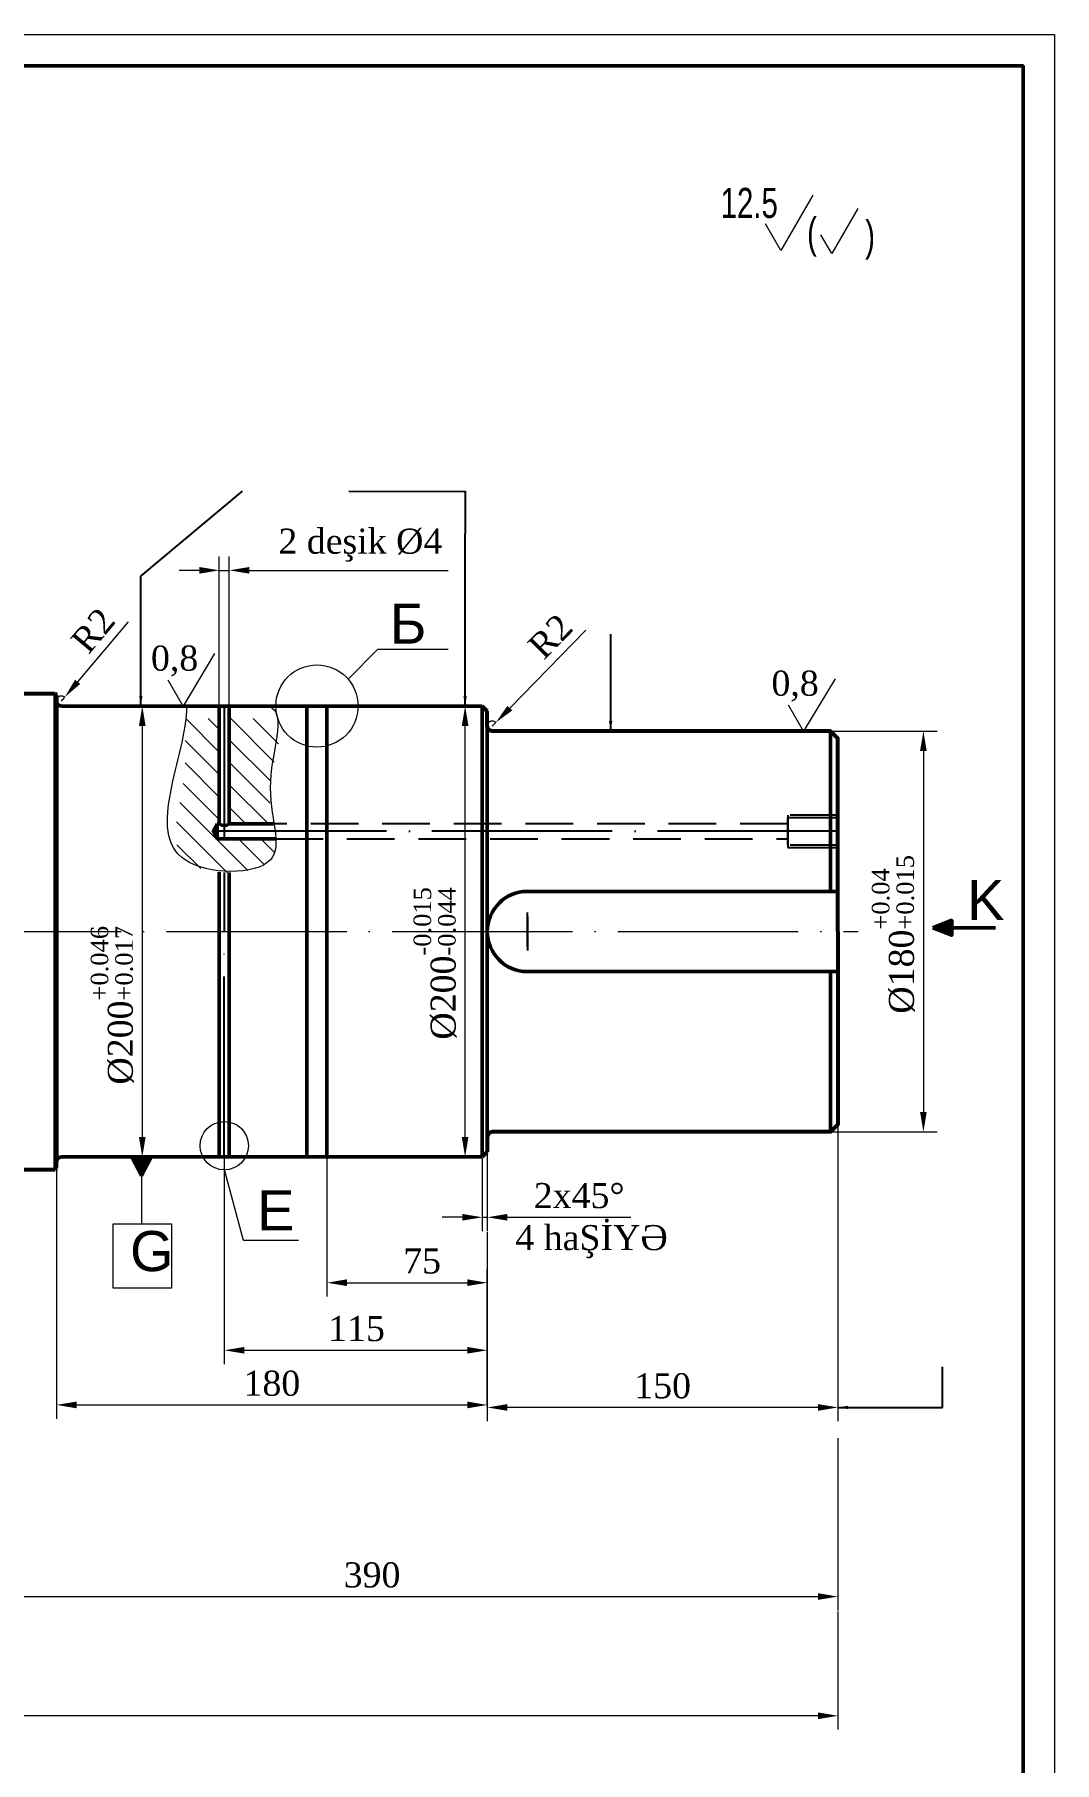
# Model space of a CAD drawing. Header units: millimetres. Extents: x -954 to 34898, y -2134 to 12006.
# Drawn here: x 12568 to 12976, y 1643 to 2332 of the extents above; entities that cross this region are included whole.
import ezdxf

# ---------------------------------------------------------------- set-up
doc = ezdxf.new("R2010")
doc.units = ezdxf.units.MM
doc.header["$LTSCALE"] = 3
for name, pattern in [('ACAD_ISO04W100', [30, 24, -3, 0, -3]), ('ACAD_ISO05W100', [33, 24, -3, 0, -3, 0, -3]), ('DASHED2', [9.525, 6.35, -3.175])]:
    doc.linetypes.add(name, pattern=pattern)
for name, color, linetype, lineweight in [('êîíòóðíàÿ', 7, 'Continuous', 53), ('îñåâûå', 101, 'ACAD_ISO04W100', 20), ('контурная', 7, 'Continuous', 50), ('невидимые', 7, 'DASHED2', 25), ('осевые', 1, 'ACAD_ISO04W100', 25), ('размеры', 80, 'ACAD_ISO05W100', 25), ('тонкая', 7, 'Continuous', 20), ('тонкий', 7, 'Continuous', 20)]:
    doc.layers.add(name, color=color, linetype=linetype, lineweight=lineweight)
doc.styles.add('s1v2.5', font='arial.ttf', dxfattribs={"width": 0.7, "height": 2.5})
doc.styles.add('s2.5v4', font='times.ttf', dxfattribs={"height": 10})
doc.styles.add('s3v2.5', font='arial.ttf', dxfattribs={"width": 0.8, "height": 7.5})
doc.styles.add('s4v4', font='arial.ttf', dxfattribs={"height": 16})
doc.dimstyles.new('s2.5v4', dxfattribs={"dimtxt": 10, "dimasz": 8, "dimexe": 5.5, "dimexo": 0.5, "dimgap": 3.5, "dimtad": 1, "dimdec": 0, "dimtxsty": 's2.5v4', "dimcen": 2.5, "dimclrd": 256, "dimclre": 1, "dimclrt": 256, "dimadec": 0, "dimazin": 0, "dimtfac": 1, "dimtdec": 0, "dimtmove": 0, "dimatfit": 3, "dimfxl": 1, "dimlwd": -1, "dimlwe": -1, "dimarcsym": 0})
doc.dimstyles.new('s3v2.5', dxfattribs={"dimtxt": 7.5, "dimasz": 4, "dimexe": 1.25, "dimexo": 0.625, "dimtad": 1, "dimtxsty": 's3v2.5', "dimcen": 1.5, "dimclrd": 6, "dimclre": 256, "dimclrt": 1, "dimadec": 0, "dimazin": 0, "dimtfac": 1, "dimtmove": 0, "dimatfit": 3, "dimfxl": 1, "dimlwd": -1, "dimlwe": -1, "dimarcsym": 0})

# ---------------------------------------------------------------- blocks, each defined once
blk = doc.blocks.new('*D75')
at = {"layer": 'Defpoints', "color": 0, "transparency": 16777216}
for p in [(12579.14, 2066.21), (12580.42, 2067.74)]:
    blk.add_point(p, dxfattribs=at)
at = {"layer": 'тонкая', "transparency": 16777216}
for p, q in [((12605.78, 2097.85), (12585.58, 2073.86)), ((12579.14, 2066.21), (12580.42, 2067.74))]:
    blk.add_line(p, q, dxfattribs=at)
at = {"layer": 'тонкая', "color": 1, "transparency": 16777216}
blk.add_arc((12579.14, 2066.21), 2, 49.89856, 165.67606, dxfattribs=at)
at = {"layer": 'тонкая', "transparency": 16777216}
blk.add_solid([(12584.56, 2074.72), (12586.6, 2073), (12580.42, 2067.74)], dxfattribs=at)
at = {"layer": 'тонкая', "transparency": 16777216, "insert": (12591.75, 2094.39), "char_height": 10, "attachment_point": 5, "rotation": 49.89856, "style": 's2.5v4'}
blk.add_mtext('R2', dxfattribs=at)
blk = doc.blocks.new('*D76')
at = {"layer": 'Defpoints', "color": 0, "transparency": 16777216}
for p in [(12642.14, 2118.37), (12642.14, 2064.21), (12646.14, 2064.21)]:
    blk.add_point(p, dxfattribs=at)
at = {"layer": 'тонкая', "transparency": 16777216}
for p, q in [((12634.14, 2118.37), (12626.14, 2118.37)), ((12642.14, 2118.37), (12646.14, 2118.37)), ((12654.14, 2118.37), (12733.54, 2118.37))]:
    blk.add_line(p, q, dxfattribs=at)
at = {"layer": 'тонкая', "color": 1, "transparency": 16777216}
for p, q in [((12642.14, 2064.71), (12642.14, 2123.87)), ((12646.14, 2064.71), (12646.14, 2123.87))]:
    blk.add_line(p, q, dxfattribs=at)
at = {"layer": 'тонкая', "transparency": 16777216}
for points in [[(12634.14, 2119.7), (12634.14, 2117.04), (12642.14, 2118.37)], [(12654.14, 2119.7), (12654.14, 2117.04), (12646.14, 2118.37)]]:
    blk.add_solid(points, dxfattribs=at)
at = {"layer": 'тонкая', "transparency": 16777216, "insert": (12698.47, 2128.4), "char_height": 10, "attachment_point": 5, "style": 's2.5v4'}
blk.add_mtext('2 de{\\fTimes New Roman|b0|i0|c238|p18;şik }%%C4', dxfattribs=at)
blk = doc.blocks.new('*D52')
at = {"layer": 'Defpoints', "color": 0, "transparency": 16777216}
for p in [(12612.67, 2064.21), (12611.1, 1884.21), (12611.39, 1884.21)]:
    blk.add_point(p, dxfattribs=at)
at = {"layer": 'тонкая', "color": 1, "transparency": 16777216}
for p, q in [((12612.17, 2064.21), (12605.89, 2064.21)), ((12611.6, 1884.21), (12616.89, 1884.21))]:
    blk.add_line(p, q, dxfattribs=at)
at = {"layer": 'тонкая', "transparency": 16777216}
blk.add_line((12611.39, 2056.21), (12611.39, 1892.21), dxfattribs=at)
for points in [[(12610.06, 2056.21), (12612.73, 2056.21), (12611.39, 2064.21)], [(12610.06, 1892.21), (12612.73, 1892.21), (12611.39, 1884.21)]]:
    blk.add_solid(points, dxfattribs=at)
at = {"layer": 'тонкая', "transparency": 16777216, "insert": (12599.43, 1944.76), "char_height": 10, "attachment_point": 5, "rotation": 90, "style": 's2.5v4'}
blk.add_mtext('%%C200{\\H0.7x;\\S+0.046^ +0.017;}', dxfattribs=at)
blk = doc.blocks.new('*D53')
at = {"layer": 'Defpoints', "color": 0, "transparency": 16777216}
for p in [(12723.84, 2064.21), (12740.27, 2064.21), (12723.84, 1884.21)]:
    blk.add_point(p, dxfattribs=at)
at = {"layer": 'тонкая', "color": 1, "transparency": 16777216}
for p, q in [((12724.34, 2064.21), (12745.77, 2064.21)), ((12724.34, 1884.21), (12745.77, 1884.21))]:
    blk.add_line(p, q, dxfattribs=at)
at = {"layer": 'тонкая', "transparency": 16777216}
blk.add_line((12740.27, 1892.21), (12740.27, 2056.21), dxfattribs=at)
for points in [[(12738.94, 2056.21), (12741.61, 2056.21), (12740.27, 2064.21)], [(12738.94, 1892.21), (12741.61, 1892.21), (12740.27, 1884.21)]]:
    blk.add_solid(points, dxfattribs=at)
at = {"layer": 'тонкая', "transparency": 16777216, "insert": (12728.31, 1961.48), "char_height": 10, "attachment_point": 5, "rotation": 90, "style": 's2.5v4'}
blk.add_mtext('%%C200{\\H0.7x;\\S-0.015^ -0.044;}', dxfattribs=at)
blk = doc.blocks.new('*D54')
at = {"layer": 'Defpoints', "color": 0, "transparency": 16777216}
for p in [(12885.63, 2054.21), (12885.63, 1894.21), (12923.23, 1894.21)]:
    blk.add_point(p, dxfattribs=at)
at = {"layer": 'тонкая', "color": 1, "transparency": 16777216}
for p, q in [((12886.13, 2054.21), (12928.73, 2054.21)), ((12886.13, 1894.21), (12928.73, 1894.21))]:
    blk.add_line(p, q, dxfattribs=at)
at = {"layer": 'тонкая', "transparency": 16777216}
blk.add_line((12923.23, 2046.21), (12923.23, 1902.21), dxfattribs=at)
for points in [[(12921.9, 2046.21), (12924.56, 2046.21), (12923.23, 2054.21)], [(12921.9, 1902.21), (12924.56, 1902.21), (12923.23, 1894.21)]]:
    blk.add_solid(points, dxfattribs=at)
at = {"layer": 'тонкая', "transparency": 16777216, "insert": (12911.27, 1973.07), "char_height": 10, "attachment_point": 5, "rotation": 90, "style": 's2.5v4'}
blk.add_mtext('%%C180{\\H0.7x;\\S+0.04^ +0.015;}', dxfattribs=at)
blk = doc.blocks.new('*D78')
at = {"layer": 'Defpoints', "color": 0, "transparency": 16777216}
for p in [(12747.14, 1884.21), (12749.14, 1886.21), (12749.14, 1860.14)]:
    blk.add_point(p, dxfattribs=at)
at = {"layer": 'тонкая', "color": 1, "transparency": 16777216}
for p, q in [((12747.14, 1883.71), (12747.14, 1854.64)), ((12749.14, 1885.71), (12749.14, 1854.64))]:
    blk.add_line(p, q, dxfattribs=at)
at = {"layer": 'тонкая', "transparency": 16777216}
for p, q in [((12739.14, 1860.14), (12731.14, 1860.14)), ((12747.14, 1860.14), (12749.14, 1860.14)), ((12757.14, 1860.14), (12806.49, 1860.14))]:
    blk.add_line(p, q, dxfattribs=at)
for points in [[(12739.14, 1861.47), (12739.14, 1858.81), (12747.14, 1860.14)], [(12757.14, 1861.47), (12757.14, 1858.81), (12749.14, 1860.14)]]:
    blk.add_solid(points, dxfattribs=at)
at = {"layer": 'тонкая', "transparency": 16777216, "insert": (12785.81, 1868.73), "char_height": 10, "attachment_point": 5, "style": 's2.5v4'}
blk.add_mtext('2x45%%D', dxfattribs=at)
blk = doc.blocks.new('*D79')
at = {"layer": 'Defpoints', "color": 0, "transparency": 16777216}
for p in [(12889.13, 1897.21), (12749.14, 1854.64), (12749.14, 1784.23)]:
    blk.add_point(p, dxfattribs=at)
at = {"layer": 'тонкая', "color": 1, "transparency": 16777216}
for p, q in [((12889.13, 1896.71), (12889.13, 1778.73)), ((12749.14, 1854.14), (12749.14, 1778.73))]:
    blk.add_line(p, q, dxfattribs=at)
at = {"layer": 'тонкая', "transparency": 16777216}
blk.add_line((12881.13, 1784.23), (12757.14, 1784.23), dxfattribs=at)
for points in [[(12757.14, 1785.56), (12757.14, 1782.89), (12749.14, 1784.23)], [(12881.13, 1785.56), (12881.13, 1782.89), (12889.13, 1784.23)]]:
    blk.add_solid(points, dxfattribs=at)
at = {"layer": 'тонкая', "transparency": 16777216, "insert": (12819.13, 1792.81), "char_height": 10, "attachment_point": 5, "style": 's2.5v4'}
blk.add_mtext('150', dxfattribs=at)
blk = doc.blocks.new('*D80')
at = {"layer": 'Defpoints', "color": 0, "transparency": 16777216}
for p in [(12685.14, 1884.21), (12749.14, 1834.02), (12749.14, 1784.23)]:
    blk.add_point(p, dxfattribs=at)
at = {"layer": 'тонкая', "color": 1, "transparency": 16777216}
for p, q in [((12685.14, 1883.71), (12685.14, 1828.52)), ((12749.14, 1784.73), (12749.14, 1839.52))]:
    blk.add_line(p, q, dxfattribs=at)
at = {"layer": 'тонкая', "transparency": 16777216}
blk.add_line((12693.14, 1834.02), (12741.14, 1834.02), dxfattribs=at)
for points in [[(12693.14, 1835.36), (12693.14, 1832.69), (12685.14, 1834.02)], [(12741.14, 1835.36), (12741.14, 1832.69), (12749.14, 1834.02)]]:
    blk.add_solid(points, dxfattribs=at)
at = {"layer": 'тонкая', "transparency": 16777216, "insert": (12723.11, 1842.62), "char_height": 10, "attachment_point": 5, "style": 's2.5v4'}
blk.add_mtext('75', dxfattribs=at)
blk = doc.blocks.new('*D55')
at = {"layer": 'Defpoints', "color": 0, "transparency": 16777216}
for p in [(12644.14, 1884.21), (12749.14, 1807.05), (12749.14, 1784.23)]:
    blk.add_point(p, dxfattribs=at)
at = {"layer": 'тонкая', "color": 1, "transparency": 16777216}
for p, q in [((12644.14, 1883.71), (12644.14, 1801.55)), ((12749.14, 1784.73), (12749.14, 1812.55))]:
    blk.add_line(p, q, dxfattribs=at)
at = {"layer": 'тонкая', "transparency": 16777216}
blk.add_line((12652.14, 1807.05), (12741.14, 1807.05), dxfattribs=at)
for points in [[(12652.14, 1808.38), (12652.14, 1805.72), (12644.14, 1807.05)], [(12741.14, 1808.38), (12741.14, 1805.72), (12749.14, 1807.05)]]:
    blk.add_solid(points, dxfattribs=at)
at = {"layer": 'тонкая', "transparency": 16777216, "insert": (12696.92, 1815.64), "char_height": 10, "attachment_point": 5, "style": 's2.5v4'}
blk.add_mtext('115', dxfattribs=at)
blk = doc.blocks.new('*D56')
at = {"layer": 'Defpoints', "color": 0, "transparency": 16777216}
for p in [(12889.13, 1772.45), (12517.13, 1739.9), (12889.13, 1708.73)]:
    blk.add_point(p, dxfattribs=at)
at = {"layer": 'тонкая', "color": 1, "transparency": 16777216}
for p, q in [((12889.13, 1771.95), (12889.13, 1703.23)), ((12517.13, 1739.4), (12517.13, 1703.23))]:
    blk.add_line(p, q, dxfattribs=at)
at = {"layer": 'тонкая', "transparency": 16777216}
blk.add_line((12525.13, 1708.73), (12881.13, 1708.73), dxfattribs=at)
for points in [[(12525.13, 1710.07), (12525.13, 1707.4), (12517.13, 1708.73)], [(12881.13, 1710.07), (12881.13, 1707.4), (12889.13, 1708.73)]]:
    blk.add_solid(points, dxfattribs=at)
at = {"layer": 'тонкая', "transparency": 16777216, "insert": (12703.13, 1717.33), "char_height": 10, "attachment_point": 5, "style": 's2.5v4'}
blk.add_mtext('390', dxfattribs=at)
blk = doc.blocks.new('*D57')
at = {"layer": 'Defpoints', "color": 0, "transparency": 16777216}
for p in [(11998.33, 1696.78), (12889.13, 1703.23), (11998.33, 1661.15)]:
    blk.add_point(p, dxfattribs=at)
at = {"layer": 'тонкая', "color": 1, "transparency": 16777216}
for p, q in [((12889.13, 1702.73), (12889.13, 1655.65)), ((11998.33, 1696.28), (11998.33, 1655.65))]:
    blk.add_line(p, q, dxfattribs=at)
at = {"layer": 'тонкая', "transparency": 16777216}
blk.add_line((12881.13, 1661.15), (12006.33, 1661.15), dxfattribs=at)
for points in [[(12006.33, 1662.49), (12006.33, 1659.82), (11998.33, 1661.15)], [(12881.13, 1662.49), (12881.13, 1659.82), (12889.13, 1661.15)]]:
    blk.add_solid(points, dxfattribs=at)
at = {"layer": 'тонкая', "transparency": 16777216, "insert": (12443.73, 1669.74), "char_height": 10, "attachment_point": 5, "style": 's2.5v4'}
blk.add_mtext('1380', dxfattribs=at)
blk = doc.blocks.new('*D58')
at = {"layer": 'Defpoints', "color": 0, "transparency": 16777216}
for p in [(12577.14, 1879.71), (12749.14, 1797.86), (12749.14, 1785.23)]:
    blk.add_point(p, dxfattribs=at)
at = {"layer": 'тонкая', "color": 1, "transparency": 16777216}
for p, q in [((12577.14, 1879.21), (12577.14, 1779.73)), ((12749.14, 1797.36), (12749.14, 1779.73))]:
    blk.add_line(p, q, dxfattribs=at)
at = {"layer": 'тонкая', "transparency": 16777216}
blk.add_line((12585.14, 1785.23), (12741.14, 1785.23), dxfattribs=at)
for points in [[(12585.14, 1786.56), (12585.14, 1783.9), (12577.14, 1785.23)], [(12741.14, 1786.56), (12741.14, 1783.9), (12749.14, 1785.23)]]:
    blk.add_solid(points, dxfattribs=at)
at = {"layer": 'тонкая', "transparency": 16777216, "insert": (12663.14, 1793.82), "char_height": 10, "attachment_point": 5, "style": 's2.5v4'}
blk.add_mtext('180', dxfattribs=at)
blk = doc.blocks.new('*D81')
at = {"layer": 'Defpoints', "color": 0, "transparency": 16777216}
for p in [(12751.14, 2056.21), (12752.53, 2057.64)]:
    blk.add_point(p, dxfattribs=at)
at = {"layer": 'тонкая', "transparency": 16777216}
for p, q in [((12788.53, 2094.46), (12758.13, 2063.36)), ((12751.14, 2056.21), (12752.53, 2057.64))]:
    blk.add_line(p, q, dxfattribs=at)
at = {"layer": 'тонкая', "color": 1, "transparency": 16777216}
blk.add_arc((12751.14, 2056.21), 2, 45.65154, 165.67606, dxfattribs=at)
at = {"layer": 'тонкая', "transparency": 16777216}
blk.add_solid([(12757.17, 2064.29), (12759.08, 2062.43), (12752.53, 2057.64)], dxfattribs=at)
at = {"layer": 'тонкая', "transparency": 16777216, "insert": (12774.28, 2092.05), "char_height": 10, "attachment_point": 5, "rotation": 45.65154, "style": 's2.5v4'}
blk.add_mtext('R2', dxfattribs=at)

msp = doc.modelspace()

# ---------------------------------------------------------------- hatches: boundary and pattern name
at = {"layer": 'контурная'}
h = msp.add_hatch(color=256, dxfattribs=at)
h.paths.add_polyline_path([(12934.558, 1975.707), (12927.058, 1975.707), (12934.558, 1972.707)])
h.paths.add_polyline_path([(12934.558, 1978.707), (12927.058, 1975.707), (12934.558, 1975.707)])
h = msp.add_hatch(color=256, dxfattribs=at)
h.paths.add_polyline_path([(12615.095, 1884.215), (12611.095, 1884.215), (12611.095, 1876.715)])
h.paths.add_polyline_path([(12611.095, 1884.215), (12607.095, 1884.215), (12611.095, 1876.715)])
at = {"layer": 'тонкая'}
h = msp.add_hatch(dxfattribs=at)
h.set_pattern_fill('ANSI31', color=256, scale=2, style=0)
h.set_pattern_definition([(135, (18292.1576, 2017.4066), (4.490128, 4.490128), [])])
edge = h.paths.add_edge_path()
edge.add_line((12646.135, 2059.207), (12662.54, 2059.207))
edge.add_spline(control_points=[(12662.54, 2059.207), (12670.887, 2059.207), (12660.021, 2038.091), (12662.767, 2022.108), (12663.62, 2017.207)], knot_values=[0, 0, 0, 0, 25.0419203, 38.9307486, 38.9307486, 38.9307486, 38.9307486], degree=3, periodic=0)
edge.add_line((12663.62, 2017.207), (12646.135, 2017.207))
edge.add_line((12646.135, 2017.207), (12646.135, 2059.207))
edge = h.paths.add_edge_path()
edge.add_line((12639.264, 2014.207), (12640.891, 2011.207))
edge.add_line((12640.891, 2011.207), (12664.516, 2011.207))
edge.add_spline(control_points=[(12664.516, 2011.207), (12664.827, 2007.803), (12663.544, 1996.488), (12612.74, 1995.081), (12628.46, 2028.161), (12628.46, 2040.837)], knot_values=[45.0510726, 45.0510726, 45.0510726, 45.0510726, 56.3990761, 90.4793422, 128.5082205, 128.5082205, 128.5082205, 128.5082205], degree=3, periodic=0)
edge.add_spline(control_points=[(12628.46, 2040.837), (12628.46, 2040.837), (12628.46, 2040.837), (12628.46, 2040.837)], knot_values=[128.5082205, 128.5082205, 128.5082205, 128.5082205, 128.5082351, 128.5082351, 128.5082351, 128.5082351], degree=3, periodic=0)
edge.add_spline(control_points=[(12628.46, 2040.837), (12628.46, 2034.714), (12628.46, 2065.331), (12628.46, 2059.207)], knot_values=[0.0000146, 0.0000146, 0.0000146, 0.0000146, 18.3701832, 18.3701832, 18.3701832, 18.3701832], degree=3, periodic=0)
edge.add_line((12628.46, 2059.207), (12642.135, 2059.207))
edge.add_line((12642.135, 2059.207), (12642.135, 2017.207))
edge.add_line((12642.135, 2017.207), (12640.891, 2017.207))
edge.add_line((12640.891, 2017.207), (12639.264, 2014.207))

# ---------------------------------------------------------------- linework, layer by layer
at = {"layer": 'êîíòóðíàÿ'}
for points in [[(12517.135, 2094.207, 0.4142136), (12542.135, 2069.207), (12576.635, 2069.207)], [(12889.135, 1974.207), (12889.135, 2051.207), (12886.135, 2054.207), (12751.135, 2054.207, -0.4142136), (12749.135, 2056.207), (12749.135, 2062.207)], [(12889.135, 1974.207), (12889.135, 1897.207), (12886.135, 1894.207), (12751.135, 1894.207, 0.4142136), (12749.135, 1892.207), (12749.135, 1886.215)], [(12517.135, 1854.207, -0.4142136), (12542.135, 1879.207), (12576.635, 1879.207)]]:
    msp.add_lwpolyline(points, format="xyb", dxfattribs=at)
msp.add_lwpolyline([(12577.135, 2067.207), (12577.135, 1882.215)], dxfattribs=at)
at = {"layer": 'îñåâûå'}
msp.add_line((11990.335, 1974.207), (12897.135, 1974.207), dxfattribs=at)
at = {"layer": 'контурная'}
for p, q in [((12575.135, 2069.207), (12576.635, 2069.207)), ((12577.135, 2068.707), (12576.635, 2069.207)), ((12576.635, 2069.207), (12576.635, 1879.207)), ((12577.135, 2067.207), (12577.135, 2068.707)), ((12579.135, 2064.207), (12747.135, 2064.207)), ((12614.562, 2064.207), (12616.562, 2064.207)), ((12642.135, 2064.207), (12642.135, 2017.207)), ((12646.135, 2064.207), (12646.135, 2017.207)), ((12685.135, 2064.207), (12677.135, 2064.207)), ((12677.135, 2064.207), (12677.135, 1979.207)), ((12685.135, 2064.207), (12685.135, 1979.207)), ((12722.135, 2064.207), (12689.135, 2064.207)), ((12749.135, 2062.207), (12747.135, 2064.207)), ((12747.135, 2064.207), (12747.135, 1884.215)), ((12749.135, 2056.207), (12749.135, 1974.207)), ((12862.277, 2054.207), (12864.277, 2054.207)), ((12886.135, 2054.207), (12886.135, 1990.207)), ((12641.327, 2011.226), (12641.327, 2017.226)), ((12641.327, 2017.226), (12642.135, 2017.18)), ((12664.514, 2011.226), (12641.327, 2011.226)), ((12642.135, 1997.857), (12642.135, 1974.207)), ((12646.135, 1997.71), (12646.135, 1974.207)), ((12765.135, 1990.207), (12889.135, 1990.207)), ((12642.135, 1884.215), (12642.135, 1974.207)), ((12646.135, 1884.215), (12646.135, 1974.207)), ((12677.135, 1884.215), (12677.135, 1979.207)), ((12685.135, 1884.215), (12685.135, 1979.207)), ((12749.135, 1892.207), (12749.135, 1974.207)), ((12765.135, 1958.207), (12889.135, 1958.207)), ((12886.135, 1894.207), (12886.135, 1958.207)), ((12747.135, 1884.215), (12579.135, 1884.215)), ((12611.095, 1876.715), (12607.095, 1884.215)), ((12611.095, 1876.715), (12615.095, 1884.215)), ((12749.135, 1886.215), (12747.135, 1884.215)), ((12575.135, 1879.207), (12576.635, 1879.207)), ((12577.135, 1879.707), (12576.635, 1879.207)), ((12577.135, 1882.215), (12577.135, 1879.707))]:
    msp.add_line(p, q, dxfattribs=at)
msp.add_lwpolyline([(11540.553, 2319.735), (12963.053, 2319.735), (12963.053, 1294.735), (11540.553, 1294.735), (11540.553, 2319.735)], close=True, dxfattribs=at)
for points in [[(12641.327, 2011.226), (12639.699, 2014.226), (12641.327, 2017.226)], [(12663.62, 2017.18), (12646.135, 2017.18)], [(12927.058, 1975.707), (12934.558, 1975.707), (12934.558, 1978.707), (12927.058, 1975.707)], [(12927.058, 1975.707), (12952.058, 1975.707)], [(12927.058, 1975.707), (12934.558, 1975.707), (12934.558, 1972.707), (12927.058, 1975.707)]]:
    msp.add_lwpolyline(points, dxfattribs=at)
for centre, radius, start, end in [((12579.135, 2066.207), 2, 180, 270), ((12644.135, 2019.809), 3.303, 232.73881, 307.26119), ((12765.135, 1974.207), 16, 90, 180), ((12765.135, 1974.207), 16, 180, 270), ((12579.135, 1882.215), 2, 90, 180)]:
    msp.add_arc(centre, radius, start, end, dxfattribs=at)
at = {"layer": 'невидимые'}
for points in [[(12869.135, 2017.226), (12646.571, 2017.226)], [(12889.135, 2014.207), (12889.135, 2020.707), (12869.135, 2020.707), (12869.135, 2007.707), (12889.135, 2007.707), (12889.135, 2008.707), (12869.135, 2008.707), (12869.135, 2019.707), (12889.135, 2019.707)], [(12664.514, 2011.226), (12869.135, 2011.226)]]:
    msp.add_lwpolyline(points, dxfattribs=at)
at = {"layer": 'осевые'}
for p, q in [((12644.135, 2064.207), (12644.135, 2011.207)), ((12889.135, 2014.226), (12639.699, 2014.226)), ((12644.135, 1997.734), (12644.135, 1974.207)), ((12765.135, 1968.123), (12765.135, 1981.795)), ((12765.135, 1980.291), (12765.135, 1966.62)), ((12644.135, 1884.215), (12644.135, 1974.207))]:
    msp.add_line(p, q, dxfattribs=at)
at = {"layer": 'размеры'}
msp.add_line((12693.902, 2150.008), (12740.414, 2149.818), dxfattribs=at)
at = {"layer": 'тонкая'}
msp.add_line((12611.095, 1884.215), (12611.095, 1857.535), dxfattribs=at)
for points in [[(11490.553, 2332.235), (12975.553, 2332.235), (12975.553, 1282.235), (11490.553, 1282.235), (11490.553, 2332.235)], [(12879.066, 2268.068), (12866.351, 2246.046), (12860.18, 2256.735)], [(12897.031, 2262.826), (12886.659, 2244.861), (12882.339, 2252.343)], [(12611.095, 1884.215), (12611.095, 1876.715), (12615.095, 1884.215)], [(12673.782, 1850.924), (12651.76, 1850.924), (12644.081, 1879.581)]]:
    msp.add_lwpolyline(points, dxfattribs=at)
msp.add_lwpolyline([(12599.795, 1857.535), (12623.061, 1857.535), (12623.061, 1831.856), (12599.795, 1831.856)], close=True, dxfattribs=at)
msp.add_circle((12644.135, 1888.707), 9.646, dxfattribs=at)
at = {"layer": 'тонкая', "start_tangent": (1, 0), "end_tangent": (0, 1)}
msp.add_spline([(12660.16, 2064.207), (12662.54, 2034.165), (12662.54, 2002.808), (12628.46, 2002.808), (12629.212, 2064.207)], degree=3, dxfattribs=at)
at = {"layer": 'тонкий'}
for points in [[(12640.256, 2085.123), (12627.69, 2064.207), (12621.723, 2074.543)], [(12693.546, 2074.964), (12705.423, 2086.841), (12733.537, 2086.841)], [(12887.97, 2075.123), (12875.404, 2054.207), (12869.437, 2064.543)]]:
    msp.add_lwpolyline(points, dxfattribs=at)
msp.add_circle((12681.135, 2064.207), 16.424, dxfattribs=at)

# ---------------------------------------------------------------- texts
at = {"layer": 'контурная', "style": 's4v4'}
for s, p in [('K', (12940.699, 1978.808)), ('E', (12657.281, 1854.869)), ('G', (12606.505, 1838.639))]:
    msp.add_text(s, height=16, dxfattribs=at).set_placement(p)
at = {"layer": 'тонкая', "style": 's1v2.5', "width": 0.7}
for s, p in [('12.5', (12842.294, 2259.031)), ('(', (12876.803, 2247.17)), (')', (12899.998, 2246.04))]:
    msp.add_text(s, height=12, dxfattribs=at).set_placement(p)
at = {"layer": 'тонкая', "style": 's2.5v4'}
msp.add_text('4 haŞİYƏ', height=10, dxfattribs=at).set_placement((12760.348, 1847.022))
at = {"layer": 'тонкий'}
for s, height, style, p in [('Б', 16, 's4v4', (12710.192, 2089.114)), ('0,8', 10, 's2.5v4', (12614.865, 2078.324)), ('0,8', 10, 's2.5v4', (12862.58, 2068.324))]:
    msp.add_text(s, height=height, dxfattribs=dict(at, style=style)).set_placement(p)

# ---------------------------------------------------------------- dimensions: what is measured, and where the dimension line sits
at = {"layer": 'тонкая'}
for base, p1, p2, text, picture, middle in [((12642.135, 2118.371), (12646.135, 2064.207), (12642.135, 2064.207), '2 de{\\fTimes New Roman|b0|i0|c238|p18;şik }%%C<>', '*D76', (12698.467, 2118.371)), ((12749.135, 1807.05), (12644.135, 1884.215), (12749.135, 1784.226), '115', '*D55', (12696.921, 1807.05)), ((12749.135, 1834.024), (12685.135, 1884.215), (12749.135, 1784.226), '75', '*D80', (12723.107, 1834.024))]:
    dim = msp.add_linear_dim(base=base, p1=p1, p2=p2, text=text, dimstyle='s2.5v4', dxfattribs=at)
    dim.commit()
    dim.dimension.update_dxf_attribs({"geometry": picture, "text_midpoint": middle, "dimtype": 160})
dim = msp.add_radius_dim(center=(12579.135, 2066.207), mpoint=(12580.423, 2067.737), dimstyle='s2.5v4', dxfattribs=at)
dim.commit()
dim.dimension.update_dxf_attribs({"geometry": '*D75', "text_midpoint": (12591.753, 2094.387)})
dim = msp.add_radius_dim(center=(12751.135, 2056.207), mpoint=(12752.533, 2057.637), dimstyle='s2.5v4', dxfattribs=at)
dim.commit()
dim.dimension.update_dxf_attribs({"geometry": '*D81', "text_midpoint": (12780.361, 2086.105), "dimtype": 164})
for base, p1, p2, text, picture, middle in [((12611.393, 1884.215), (12612.671, 2064.207), (12611.095, 1884.215), '%%C200{\\H0.7x;\\S+0.046^ +0.017;}', '*D52', (12611.393, 1944.759)), ((12740.275, 2064.207), (12723.842, 1884.215), (12723.842, 2064.207), '%%C200{\\H0.7x;\\S-0.015^ -0.044;}', '*D53', (12740.275, 1961.475)), ((12923.23, 1894.207), (12885.635, 2054.207), (12885.635, 1894.207), '%%C180{\\H0.7x;\\S+0.04^ +0.015;}', '*D54', (12923.23, 1973.07))]:
    dim = msp.add_linear_dim(base=base, p1=p1, p2=p2, angle=90, text=text, dimstyle='s2.5v4', dxfattribs=at)
    dim.commit()
    dim.dimension.update_dxf_attribs({"geometry": picture, "text_midpoint": middle, "dimtype": 160})
for base, p1, p2, text, picture, middle in [((12749.135, 1784.226), (12889.135, 1897.207), (12749.135, 1854.639), '150', '*D79', (12819.135, 1792.812)), ((12749.135, 1860.139), (12747.135, 1884.215), (12749.135, 1886.215), '<>x45%%D', '*D78', (12785.812, 1868.726)), ((12749.135, 1785.23), (12577.135, 1879.707), (12749.135, 1797.864), '180', '*D58', (12663.135, 1793.816)), ((12889.135, 1708.732), (12517.135, 1739.9), (12889.135, 1772.446), '390', '*D56', (12703.135, 1717.333)), ((11998.335, 1661.152), (12889.135, 1703.232), (11998.335, 1696.78), '1380', '*D57', (12443.735, 1669.739))]:
    dim = msp.add_linear_dim(base=base, p1=p1, p2=p2, text=text, dimstyle='s2.5v4', dxfattribs=at)
    dim.commit()
    dim.dimension.update_dxf_attribs({"geometry": picture, "text_midpoint": middle})

# ---------------------------------------------------------------- leaders
at = {"layer": 'размеры'}
for points in [[(12610.836, 2064.207), (12610.836, 2115.993), (12651.378, 2150.008)], [(12740.275, 2064.207), (12740.275, 2115.993), (12740.415, 2150.008)], [(12798.395, 2054.207), (12798.395, 2092.908)], [(12889.135, 1784.226), (12930.918, 1784.226), (12930.918, 1800.464)]]:
    msp.add_leader(points, dimstyle='s3v2.5', override={"dimgap": 0.625, "dimtad": 0}, dxfattribs=at)

doc.saveas('drawing.dxf')
